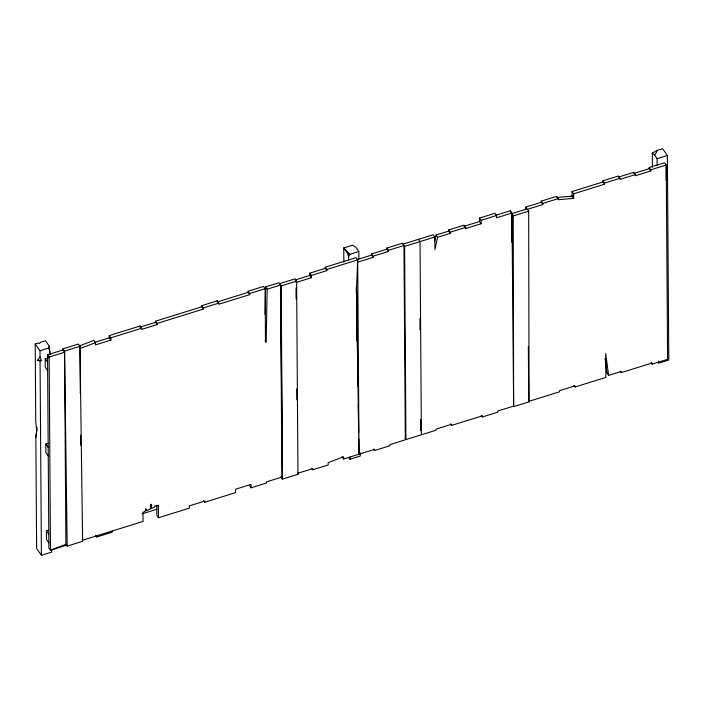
<?xml version="1.0" encoding="UTF-8"?>
<svg xmlns="http://www.w3.org/2000/svg" width="704" height="704" viewBox="0 0 704 704"><rect width="100%" height="100%" fill="white"/><g stroke="black" fill="none" stroke-linecap="round" stroke-linejoin="round"><path stroke-width="1.06" d="M666.213 180.365L666.239 165L664.638 162.747L649.211 167.543L649.22 168.678L650.813 170.94L635.386 175.736L635.378 174.601L633.785 172.348L618.358 177.144M265.056 314.38L265.584 286.933L278.951 282.77L281.186 285.93L282.533 479.116L297.959 474.32L296.613 281.134L295.02 278.872L279.594 283.677M201.819 306.777L155.531 321.182L157.133 323.435L203.412 309.038L201.819 306.777L201.81 305.642L217.237 300.837L218.83 303.098L218.838 304.234L249.691 294.633L248.098 292.371L248.09 291.236L263.516 286.44L265.118 288.693L265.487 342.109L266.174 341.889L267.177 289.194L265.584 286.933M356.796 340.208L356.506 288.728L357.676 259.89L356.083 257.629L325.23 267.23L325.239 268.374L326.832 270.626L311.406 275.431L309.804 273.17L325.239 268.374M51.682 549.886L51.7 552.086L41.413 555.28L36.626 548.513L35.851 437.29L37.03 427.425M35.851 437.29L36.942 429.783M49.245 346.078L50.204 354.2L48.858 347.97L49.245 346.078L45.487 340.762L40.339 342.364L39.494 343.614L38.306 342.998L35.2 343.966L35.746 421.731L36.564 429.422M434.65 241.155L435.978 235.048L448.659 231.097L450.261 233.35L437.571 237.301L434.914 249.515L434.826 237.019L433.224 234.758L403.005 244.13M573.672 193.811L604.525 184.202L602.932 181.949L572.07 191.55L573.672 193.811L573.698 198.352L558.254 199.742L558.246 198.607L556.644 196.354L541.218 201.15L542.819 203.412L542.828 204.547L527.393 209.343L528.669 211.156L529.056 401.852L513.63 406.648L513.242 215.952L510.365 210.751L495.968 215.239M348.577 260.278L348.55 256.986L349.906 254.285L358.82 251.513L358.873 259.204M657.131 165.282L657.087 158.69L654.694 155.302L657.439 150.313L662.587 148.72L667.374 155.487L668.8 360.034L658.513 363.238L658.504 361.038M40.031 356.919L41.43 360.474L40.058 360.897L37.664 360.21L40.031 356.919L39.987 350.733L35.2 343.966M652.406 167.27L652.309 153.05L657.439 150.313M145.561 509.159L146.626 510.664L150.515 508.878L151.193 504.152L151.228 508.552L154.81 506.906L154.801 505.771L156.042 506.343L158.4 505.261L158.488 517.766L189.341 508.156L189.323 505.886L204.75 501.081L204.758 502.225L235.611 492.615L235.594 489.21L251.02 484.405L251.046 487.819L266.473 483.014L266.464 481.879L281.89 477.083L280.553 285.032L267.177 289.194M79.367 345.954L93.826 340.384L95.418 342.646L95.436 344.916L110.862 340.111L110.845 337.841L109.252 335.588L140.105 325.987L141.698 328.24L141.706 329.375L157.133 324.579L157.133 323.435M80.001 348.577L95.418 342.646M39.987 350.733L48.858 347.97M657.087 158.69L667.374 155.487M479.521 221.496L464.094 226.292L465.687 228.554L481.114 223.749L479.521 221.496L479.494 218.082L494.921 213.286L496.514 215.538L496.531 217.818L511.958 213.013L513.63 406.648M62.964 349.985L62.964 348.85L78.39 344.054L79.983 346.306L82.606 541.297L67.179 546.102L65.903 544.298L50.486 550.229L48.893 547.976L47.538 354.79L62.964 349.985L64.566 352.246L49.139 357.042L47.538 354.79M386.945 249.163L371.518 253.968L373.111 256.221L388.538 251.425L386.945 249.163L386.936 248.028L402.362 243.223L404.598 246.382L405.944 439.569L436.172 430.206L436.163 429.07L451.59 424.266L451.598 425.401L482.451 415.8L482.46 416.935L497.886 412.139L497.878 410.995L513.313 406.199M602.932 181.949L602.923 180.814L618.35 176.009L619.942 178.27L619.951 179.406L635.378 174.601M248.098 292.371L217.246 301.981L217.237 300.837M448.659 231.097L448.65 229.962L464.086 225.157L465.678 227.418L465.687 228.554M479.494 218.082L481.087 220.343L496.514 215.538M157.133 324.579L155.54 322.318L140.114 327.122L140.105 325.987M357.13 259.582L371.527 255.103L373.12 257.356L357.694 262.161L359.031 454.212L356.506 288.728M542.828 204.547L541.226 202.286L525.8 207.09L525.818 209.282L525.8 207.09L527.076 208.894L511.65 213.699M633.794 173.483L649.22 168.678M201.81 305.642L203.403 307.894L218.83 303.098M248.09 291.236L249.682 293.498L265.118 288.693M325.23 267.23L326.823 269.491L357.676 259.89M386.936 248.028L388.529 250.281L403.964 245.485L405.319 439.806L389.893 444.611L389.902 445.746L374.466 450.542L373.41 449.038M602.923 180.814L604.516 183.066L619.942 178.27M94.864 342.338L109.27 337.858L110.862 340.111M295.425 279.928L309.822 275.44L311.423 277.702L295.988 282.498M110.845 337.841L141.698 328.24M404.598 246.382L434.826 237.019M448.65 229.962L450.252 232.214L465.678 227.418M542.819 203.412L558.246 198.607M649.211 167.543L650.804 169.805L666.239 165L667.594 359.322L652.168 364.126L651.103 362.622M47.652 370.7L45.258 367.312L45.197 358.794L48.347 357.808M281.186 285.93L296.613 281.134M571.006 196.865L573.1 196.214M513.242 215.952L528.669 211.156M48.242 455.928L45.848 452.54L45.795 444.022L47.89 443.37M48.849 542.863L46.455 539.475L46.402 530.957L48.497 530.306M142.261 513.797L156.948 509.221M605.079 358.565L607.015 373.146L608.608 375.399L621.298 371.457L621.298 372.592L652.159 362.991L652.168 364.126M82.368 540.311L143.053 521.426L142.982 512.336L145.27 511.289L145.737 508.895L146.626 510.664M342.012 456.755L343.605 459.008L374.466 449.407L374.466 450.542M528.352 346.526L528.739 401.394L559.592 391.794L559.583 390.658L575.01 385.854L575.018 386.998L605.871 377.388L605.704 353.531L608.608 375.399M95.709 535.462L96.774 536.967L112.2 532.162L112.191 531.027M311.696 468.248L312.761 469.753L328.187 464.948L328.17 462.678L343.587 456.738L343.605 459.008M348.77 457.565L349.967 459.263L360.246 456.06L360.228 452.76M573.698 198.352L572.106 196.099L556.653 197.49L556.644 196.354M37.664 360.21L41.43 360.474M343.851 262.24L343.746 247.94L347.899 253.81L349.906 254.285L343.746 247.94L352.66 245.168L355.951 247.447L358.82 251.513M652.309 153.05L654.694 155.302M620.242 371.087L621.298 372.592M573.954 385.493L575.018 386.998M435.978 235.048L437.571 237.301M418.431 239.325L420.024 241.586L421.379 434.773M528.739 401.394L529.056 401.852M481.395 415.43L482.46 416.935M450.534 423.896L451.598 425.401M405.31 438.671L405.944 439.569M265.109 340.384L266.174 341.889M297.959 474.32L297.326 473.414L312.752 468.618L312.761 469.753M280.94 476.863L282.533 479.116L281.89 477.083M249.445 485.558L251.046 487.819M203.694 500.72L204.758 502.225M62.964 348.85L64.557 351.111L67.179 546.102M158.488 517.766L156.886 515.504L156.816 505.085M150.163 507.047L151.228 508.552L150.295 504.75M45.197 358.794L47.59 362.173M45.795 444.022L48.189 447.41M46.402 530.957L48.796 534.336M281.336 476.573L282.533 479.116M510.365 210.751L511.218 212.714M347.899 253.81L348.55 256.986M356.514 287.346L358.01 386.144M358.292 404.809L358.706 432.256M358.802 438.838L359.031 454.212M280.553 285.032L282.524 477.981M650.804 169.805L650.813 170.94M604.516 183.066L604.525 184.202M572.07 191.55L572.106 196.099M541.218 201.15L541.226 202.286M481.087 220.343L481.114 223.749M450.252 232.214L450.261 233.35M419.936 318.639L420.006 329.613M420.64 419.602L420.71 430.575M388.529 250.281L388.538 251.425M373.111 256.221L373.12 257.356M371.518 253.968L371.527 255.103M356.286 287.338L356.338 293.92M356.576 327.941L356.655 340.014M349.95 457.063L349.967 459.263M326.823 269.491L326.832 270.626M311.406 275.431L311.423 277.702M309.804 273.17L309.822 275.44M296.032 287.989L296.111 298.962M296.736 388.934L296.815 399.898M249.682 293.498L249.691 294.633M203.403 307.894L203.412 309.038M155.531 321.182L155.54 322.318M109.252 335.588L109.27 337.858M96.765 535.832L96.774 536.967M80.318 393.562L79.983 346.306L64.557 351.111L65.912 545.433L50.486 550.229L49.139 357.042M80.608 435.222L80.67 445.13M40.058 360.897L41.413 555.28M511.65 214.799L511.755 242.255"/></g></svg>
